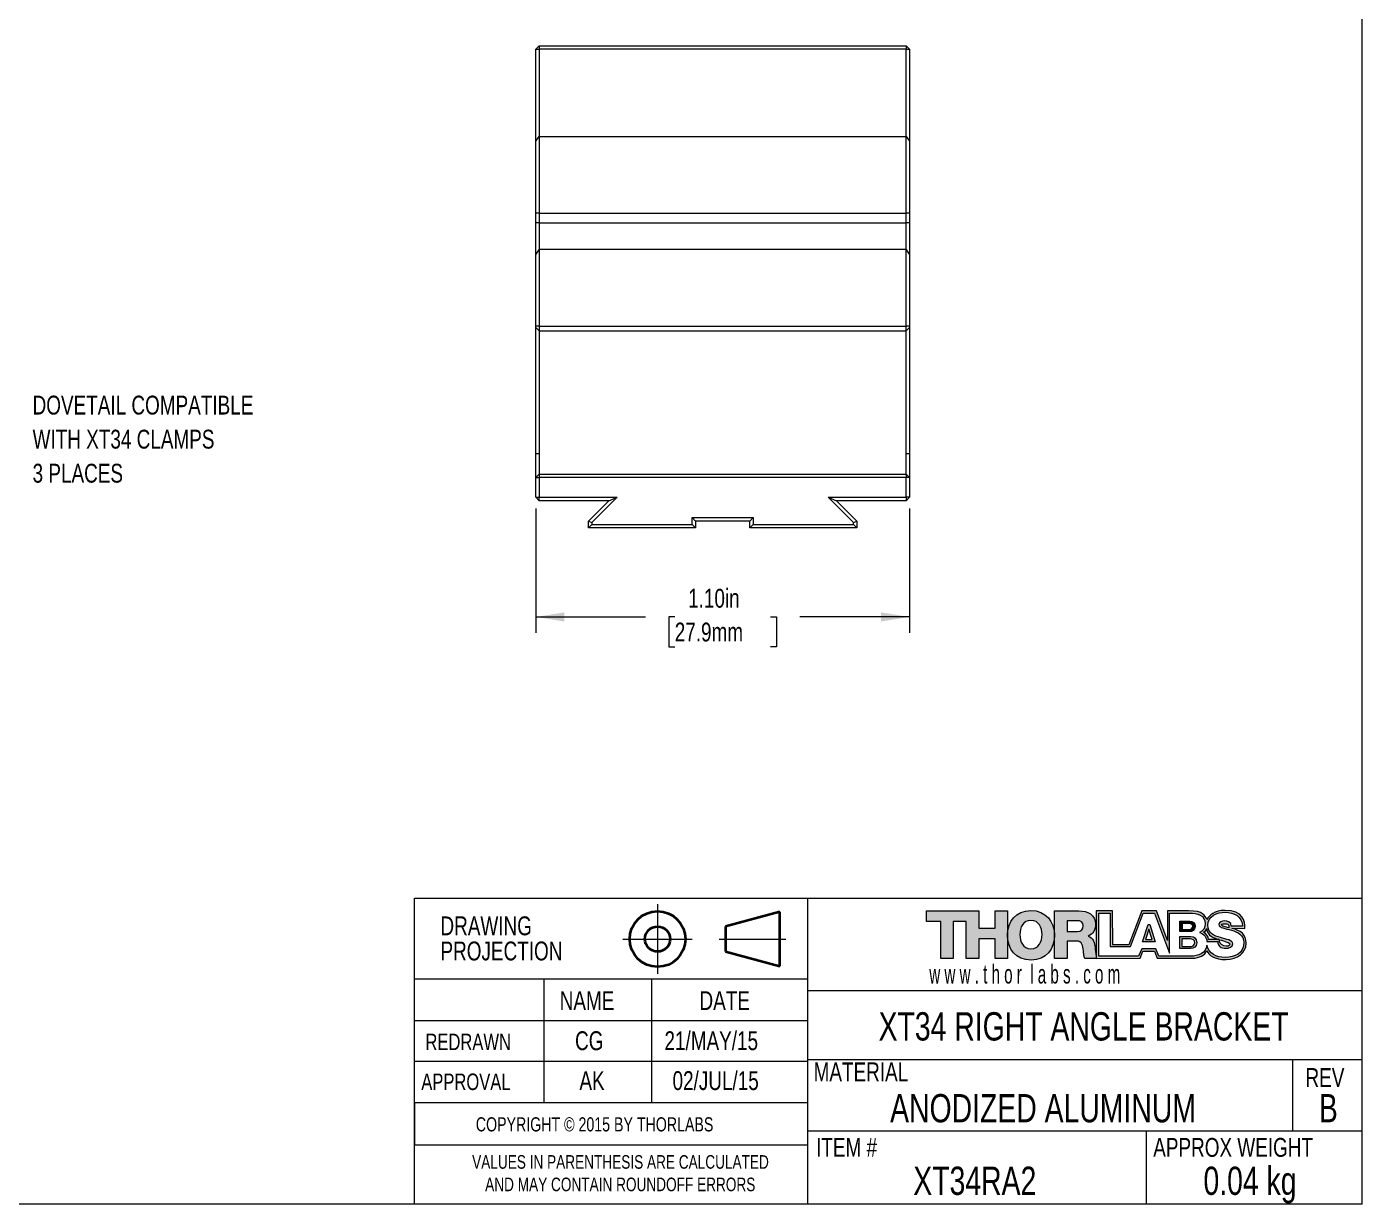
# Model space of a CAD drawing. Header units: inches. Extents: x 0.1 to 10.9, y 0 to 8.5.
# Drawn here: x 5.04 to 10.94, y 0.04 to 5.24 of the extents above; entities that cross this region are included whole.
import ezdxf

# ---------------------------------------------------------------- set-up
doc = ezdxf.new("R2010")
doc.units = ezdxf.units.IN
doc.header["$MEASUREMENT"] = 0
doc.header["$PDSIZE"] = -1
doc.linetypes.add('CENTERX2', pattern=[0.8, 0.5, -0.1, 0.1, -0.1])
doc.styles.add('SLDTEXTSTYLE0', font='TXT', dxfattribs={"width": 0.75})
doc.styles.add('SLDTEXTSTYLE1', font='TXT', dxfattribs={"width": 0.6})
doc.dimstyles.new('SLDDIMSTYLE3', dxfattribs={"dimtxt": 0.083333, "dimasz": 0.125, "dimexe": 0, "dimexo": 0.0625, "dimgap": 0.020833, "dimtad": 0, "dimtih": 1, "dimtoh": 1, "dimlfac": 0.666667, "dimrnd": 1e-09, "dimzin": 4, "dimdsep": 46, "dimtxsty": 'SLDTEXTSTYLE0', "dimsah": 1, "dimcen": 0.09, "dimadec": 0, "dimazin": 1, "dimtfac": 1, "dimtofl": 0, "dimtmove": 0, "dimatfit": 3, "dimfxl": 1, "dimfrac": 2, "dimtolj": 1, "dimtzin": 12, "dimarcsym": 0})

# ---------------------------------------------------------------- blocks, each defined once
blk = doc.blocks.new('Third Angle Projection Block')
at = {"color": 7, "linetype": 'CENTERX2', "lineweight": 18}
for p, q in [((3.9951, 0.9376), (3.9951, 0.5538)), ((3.8033, 0.7457), (4.187, 0.7457)), ((4.3361, 0.7457), (4.7029, 0.7457))]:
    blk.add_line(p, q, dxfattribs=at)
at = {"color": 7, "linetype": 'Continuous', "lineweight": 35}
for p, q in [((4.6701, 0.8957), (4.3701, 0.8153)), ((4.6701, 0.5957), (4.6701, 0.8957)), ((4.3701, 0.8153), (4.3701, 0.6761)), ((4.3701, 0.6761), (4.6701, 0.5957))]:
    blk.add_line(p, q, dxfattribs=at)
for radius in [0.1536, 0.0696]:
    blk.add_circle((3.9951, 0.7457), radius, dxfattribs=at)
at = {"color": 7, "linetype": 'Continuous', "lineweight": 0}
blk.add_point((3.9951, 0.7457), dxfattribs=at)
blk = doc.blocks.new('THORLABS LOGO1')
at = {"linetype": 'Continuous'}
blk.add_hatch(color=7, dxfattribs=at).paths.add_polyline_path([(2.398, 1.664), (2.398, 1.97), (2.618, 1.97), (2.618, 1.13), (2.398, 1.13), (2.398, 1.476), (2.109, 1.476), (2.109, 1.13), (1.889, 1.13), (1.889, 1.782), (1.661, 1.782), (1.661, 1.13), (1.441, 1.13), (1.441, 1.782), (1.189, 1.782), (1.189, 1.97), (2.109, 1.97), (2.109, 1.664)], flags=0)
h = blk.add_hatch(color=7, dxfattribs=at)
edge = h.paths.add_edge_path(flags=0)
edge.add_spline(control_points=[(3.034, 1.1), (3.3, 1.101), (3.45, 1.295), (3.449, 1.539), (3.449, 1.783), (3.298, 1.976), (3.032, 1.976)], knot_values=[0, 0, 0, 0, 1, 1, 1, 2, 2, 2, 2], weights=[1, 1, 1, 1, 1, 1, 1], degree=3, periodic=0)
edge.add_spline(control_points=[(3.032, 1.976), (2.768, 1.975), (2.619, 1.782), (2.619, 1.54)], knot_values=[3.002118, 3.002118, 3.002118, 3.002118, 4, 4, 4, 4], weights=[1, 1, 1, 1], degree=3, periodic=0)
edge.add_spline(control_points=[(2.619, 1.54), (2.619, 1.54), (2.619, 1.539), (2.619, 1.539), (2.618, 1.295), (2.768, 1.101), (3.034, 1.1)], knot_values=[2, 2, 2, 2, 2.002118, 2.002118, 2.002118, 3.002118, 3.002118, 3.002118, 3.002118], weights=[1, 1, 1, 1, 1, 1, 1], degree=3, periodic=0)
edge = h.paths.add_edge_path(flags=0)
edge.add_spline(control_points=[(3.033, 1.301), (2.891, 1.301), (2.837, 1.426), (2.837, 1.551)], knot_values=[3, 3, 3, 3, 4, 4, 4, 4], weights=[1, 1, 1, 1], degree=3, periodic=0)
edge.add_spline(control_points=[(2.837, 1.551), (2.837, 1.676), (2.891, 1.801), (3.033, 1.801)], knot_values=[2, 2, 2, 2, 3, 3, 3, 3], weights=[1, 1, 1, 1], degree=3, periodic=0)
edge.add_spline(control_points=[(3.033, 1.801), (3.175, 1.801), (3.229, 1.676), (3.229, 1.551)], knot_values=[1, 1, 1, 1, 2, 2, 2, 2], weights=[1, 1, 1, 1], degree=3, periodic=0)
edge.add_spline(control_points=[(3.229, 1.551), (3.229, 1.426), (3.175, 1.301), (3.033, 1.301)], knot_values=[0, 0, 0, 0, 1, 1, 1, 1], weights=[1, 1, 1, 1], degree=3, periodic=0)
h = blk.add_hatch(color=7, dxfattribs=at)
edge = h.paths.add_edge_path(flags=0)
edge.add_line((3.45, 1.13), (3.45, 1.97))
edge.add_line((3.45, 1.97), (3.88, 1.97))
edge.add_spline(control_points=[(3.88, 1.97), (4.029, 1.97), (4.175, 1.903), (4.175, 1.734)], knot_values=[1, 1, 1, 1, 2, 2, 2, 2], weights=[1, 1, 1, 1], degree=3, periodic=0)
edge.add_spline(control_points=[(4.175, 1.734), (4.175, 1.643), (4.132, 1.557), (4.043, 1.523)], knot_values=[2, 2, 2, 2, 3, 3, 3, 3], weights=[1, 1, 1, 1], degree=3, periodic=0)
edge.add_line((4.043, 1.523), (4.043, 1.521))
edge.add_spline(control_points=[(4.043, 1.521), (4.133, 1.499), (4.159, 1.399), (4.166, 1.319)], knot_values=[4, 4, 4, 4, 5, 5, 5, 5], weights=[1, 1, 1, 1], degree=3, periodic=0)
edge.add_spline(control_points=[(4.166, 1.319), (4.169, 1.293), (4.173, 1.219), (4.188, 1.17)], knot_values=[5, 5, 5, 5, 5.740443, 5.740443, 5.740443, 5.740443], weights=[1, 1, 1, 1], degree=3, periodic=0)
edge.add_line((4.188, 1.17), (4.188, 1.13))
edge.add_line((4.188, 1.13), (3.984, 1.13))
edge.add_spline(control_points=[(3.984, 1.13), (3.965, 1.158), (3.962, 1.241), (3.959, 1.264)], knot_values=[7, 7, 7, 7, 8, 8, 8, 8], weights=[1, 1, 1, 1], degree=3, periodic=0)
edge.add_spline(control_points=[(3.959, 1.264), (3.953, 1.349), (3.939, 1.436), (3.836, 1.436)], knot_values=[8, 8, 8, 8, 9, 9, 9, 9], weights=[1, 1, 1, 1], degree=3, periodic=0)
edge.add_line((3.836, 1.436), (3.67, 1.436))
edge.add_line((3.67, 1.436), (3.67, 1.13))
edge.add_line((3.67, 1.13), (3.45, 1.13))
edge = h.paths.add_edge_path(flags=0)
edge.add_line((3.845, 1.796), (3.67, 1.796))
edge.add_line((3.67, 1.796), (3.67, 1.606))
edge.add_line((3.67, 1.606), (3.854, 1.606))
edge.add_spline(control_points=[(3.854, 1.606), (3.92, 1.606), (3.956, 1.642), (3.956, 1.705)], knot_values=[1, 1, 1, 1, 2, 2, 2, 2], weights=[1, 1, 1, 1], degree=3, periodic=0)
edge.add_spline(control_points=[(3.956, 1.705), (3.956, 1.768), (3.906, 1.796), (3.845, 1.796)], knot_values=[2, 2, 2, 2, 3, 3, 3, 3], weights=[1, 1, 1, 1], degree=3, periodic=0)
h = blk.add_hatch(color=7, dxfattribs=at)
edge = h.paths.add_edge_path(flags=0)
edge.add_spline(control_points=[(6.142, 1.818), (6.107, 1.886), (6.086, 1.97), (5.816, 1.97)], knot_values=[4, 4, 4, 4, 5, 5, 5, 5], weights=[1, 1, 1, 1], degree=3, periodic=0)
edge.add_line((5.816, 1.97), (5.445, 1.97))
edge.add_line((5.445, 1.97), (5.445, 1.447))
edge.add_line((5.445, 1.447), (5.251, 1.97))
edge.add_line((5.251, 1.97), (4.991, 1.97))
edge.add_line((4.991, 1.97), (4.765, 1.372))
edge.add_line((4.765, 1.372), (4.478, 1.37))
edge.add_line((4.478, 1.37), (4.474, 1.97))
edge.add_line((4.474, 1.97), (4.188, 1.97))
edge.add_line((4.188, 1.97), (4.188, 1.13))
edge.add_line((4.188, 1.13), (4.963, 1.132))
edge.add_line((4.963, 1.132), (5.013, 1.256))
edge.add_line((5.013, 1.256), (5.217, 1.256))
edge.add_line((5.217, 1.256), (5.265, 1.132))
edge.add_line((5.265, 1.132), (5.893, 1.132))
edge.add_spline(control_points=[(5.893, 1.132), (6.005, 1.134), (6.109, 1.187), (6.141, 1.265)], knot_values=[19, 19, 19, 19, 20, 20, 20, 20], weights=[1, 1, 1, 1], degree=3, periodic=0)
edge.add_spline(control_points=[(6.141, 1.265), (6.171, 1.187), (6.276, 1.109), (6.48, 1.109)], knot_values=[20, 20, 20, 20, 21, 21, 21, 21], weights=[1, 1, 1, 1], degree=3, periodic=0)
edge.add_spline(control_points=[(6.48, 1.109), (6.684, 1.109), (6.835, 1.233), (6.835, 1.396)], knot_values=[21, 21, 21, 21, 22, 22, 22, 22], weights=[1, 1, 1, 1], degree=3, periodic=0)
edge.add_spline(control_points=[(6.835, 1.396), (6.835, 1.561), (6.74, 1.62), (6.588, 1.66)], knot_values=[22, 22, 22, 22, 23, 23, 23, 23], weights=[1, 1, 1, 1], degree=3, periodic=0)
edge.add_spline(control_points=[(6.588, 1.66), (6.586, 1.661), (6.584, 1.661), (6.582, 1.662)], knot_values=[0, 0, 0, 0, 1, 1, 1, 1], weights=[1, 1, 1, 1], degree=3, periodic=0)
edge.add_line((6.582, 1.662), (6.814, 1.66))
edge.add_spline(control_points=[(6.814, 1.66), (6.814, 1.782), (6.79, 1.978), (6.464, 1.978)], knot_values=[2, 2, 2, 2, 3, 3, 3, 3], weights=[1, 1, 1, 1], degree=3, periodic=0)
edge.add_spline(control_points=[(6.464, 1.978), (6.274, 1.978), (6.18, 1.886), (6.142, 1.818)], knot_values=[3, 3, 3, 3, 4, 4, 4, 4], weights=[1, 1, 1, 1], degree=3, periodic=0)
edge = h.paths.add_edge_path(flags=0)
edge.add_spline(control_points=[(6.548, 1.382), (6.539, 1.345), (6.512, 1.334), (6.441, 1.354)], knot_values=[4, 4, 4, 4, 5, 5, 5, 5], weights=[1, 1, 1, 1], degree=3, periodic=0)
edge.add_spline(control_points=[(6.441, 1.354), (6.367, 1.374), (6.366, 1.415), (6.366, 1.46)], knot_values=[5, 5, 5, 5, 6, 6, 6, 6], weights=[1, 1, 1, 1], degree=3, periodic=0)
edge.add_spline(control_points=[(6.366, 1.46), (6.459, 1.433), (6.553, 1.401), (6.548, 1.382)], knot_values=[3, 3, 3, 3, 4, 4, 4, 4], weights=[1, 1, 1, 1], degree=3, periodic=0)
edge = h.paths.add_edge_path(flags=0)
edge.add_spline(control_points=[(6.114, 1.739), (6.114, 1.671), (6.074, 1.616), (6.014, 1.587)], knot_values=[17, 17, 17, 17, 18, 18, 18, 18], weights=[1, 1, 1, 1], degree=3, periodic=0)
edge.add_spline(control_points=[(6.014, 1.587), (6.089, 1.565), (6.137, 1.504), (6.144, 1.427)], knot_values=[18, 18, 18, 18, 19, 19, 19, 19], weights=[1, 1, 1, 1], degree=3, periodic=0)
edge.add_line((6.144, 1.427), (6.333, 1.427))
edge.add_spline(control_points=[(6.333, 1.427), (6.337, 1.338), (6.393, 1.309), (6.477, 1.309)], knot_values=[20, 20, 20, 20, 21, 21, 21, 21], weights=[1, 1, 1, 1], degree=3, periodic=0)
edge.add_spline(control_points=[(6.477, 1.309), (6.536, 1.309), (6.598, 1.33), (6.598, 1.386)], knot_values=[21, 21, 21, 21, 22, 22, 22, 22], weights=[1, 1, 1, 1], degree=3, periodic=0)
edge.add_spline(control_points=[(6.598, 1.386), (6.598, 1.453), (6.489, 1.466), (6.38, 1.496)], knot_values=[22, 22, 22, 22, 23, 23, 23, 23], weights=[1, 1, 1, 1], degree=3, periodic=0)
edge.add_spline(control_points=[(6.38, 1.496), (6.271, 1.527), (6.158, 1.576), (6.158, 1.715)], knot_values=[23, 23, 23, 23, 24, 24, 24, 24], weights=[1, 1, 1, 1], degree=3, periodic=0)
edge.add_spline(control_points=[(6.158, 1.715), (6.158, 1.88), (6.325, 1.945), (6.467, 1.945)], knot_values=[24, 24, 24, 24, 25, 25, 25, 25], weights=[1, 1, 1, 1], degree=3, periodic=0)
edge.add_spline(control_points=[(6.467, 1.945), (6.618, 1.945), (6.77, 1.872), (6.771, 1.701)], knot_values=[25, 25, 25, 25, 26, 26, 26, 26], weights=[1, 1, 1, 1], degree=3, periodic=0)
edge.add_line((6.771, 1.701), (6.574, 1.701))
edge.add_spline(control_points=[(6.574, 1.701), (6.577, 1.77), (6.512, 1.792), (6.451, 1.792)], knot_values=[27, 27, 27, 27, 28, 28, 28, 28], weights=[1, 1, 1, 1], degree=3, periodic=0)
edge.add_spline(control_points=[(6.451, 1.792), (6.409, 1.792), (6.355, 1.777), (6.355, 1.727)], knot_values=[28, 28, 28, 28, 29, 29, 29, 29], weights=[1, 1, 1, 1], degree=3, periodic=0)
edge.add_spline(control_points=[(6.355, 1.727), (6.355, 1.669), (6.465, 1.659), (6.576, 1.628)], knot_values=[29, 29, 29, 29, 30, 30, 30, 30], weights=[1, 1, 1, 1], degree=3, periodic=0)
edge.add_spline(control_points=[(6.576, 1.628), (6.685, 1.597), (6.796, 1.546), (6.796, 1.41)], knot_values=[30, 30, 30, 30, 31, 31, 31, 31], weights=[1, 1, 1, 1], degree=3, periodic=0)
edge.add_spline(control_points=[(6.796, 1.41), (6.796, 1.218), (6.632, 1.147), (6.465, 1.147)], knot_values=[31, 31, 31, 31, 32, 32, 32, 32], weights=[1, 1, 1, 1], degree=3, periodic=0)
edge.add_spline(control_points=[(6.465, 1.147), (6.311, 1.147), (6.172, 1.216), (6.142, 1.364)], knot_values=[0, 0, 0, 0, 1, 1, 1, 1], weights=[1, 1, 1, 1], degree=3, periodic=0)
edge.add_spline(control_points=[(6.142, 1.364), (6.122, 1.22), (5.998, 1.169), (5.849, 1.169)], knot_values=[1, 1, 1, 1, 2, 2, 2, 2], weights=[1, 1, 1, 1], degree=3, periodic=0)
edge.add_line((5.849, 1.169), (5.294, 1.169))
edge.add_line((5.294, 1.169), (5.238, 1.298))
edge.add_line((5.238, 1.298), (4.992, 1.298))
edge.add_line((4.992, 1.298), (4.935, 1.17))
edge.add_line((4.935, 1.17), (4.233, 1.17))
edge.add_line((4.233, 1.17), (4.233, 1.929))
edge.add_line((4.233, 1.929), (4.431, 1.929))
edge.add_line((4.431, 1.929), (4.431, 1.342))
edge.add_line((4.431, 1.342), (4.795, 1.342))
edge.add_line((4.795, 1.342), (5.015, 1.929))
edge.add_line((5.015, 1.929), (5.216, 1.929))
edge.add_line((5.216, 1.929), (5.484, 1.222))
edge.add_line((5.484, 1.222), (5.484, 1.929))
edge.add_line((5.484, 1.929), (5.84, 1.929))
edge.add_spline(control_points=[(5.84, 1.929), (5.97, 1.931), (6.114, 1.897), (6.114, 1.739)], knot_values=[16, 16, 16, 16, 17, 17, 17, 17], weights=[1, 1, 1, 1], degree=3, periodic=0)
edge = h.paths.add_edge_path(flags=0)
edge.add_line((6.361, 1.462), (6.17, 1.462))
edge.add_spline(control_points=[(6.17, 1.462), (6.17, 1.519), (6.12, 1.569), (6.089, 1.59)], knot_values=[8, 8, 8, 8, 9, 9, 9, 9], weights=[1, 1, 1, 1], degree=3, periodic=0)
edge.add_spline(control_points=[(6.089, 1.59), (6.104, 1.608), (6.128, 1.626), (6.136, 1.658)], knot_values=[9, 9, 9, 9, 10, 10, 10, 10], weights=[1, 1, 1, 1], degree=3, periodic=0)
edge.add_spline(control_points=[(6.136, 1.658), (6.136, 1.569), (6.219, 1.501), (6.324, 1.472)], knot_values=[10, 10, 10, 10, 11, 11, 11, 11], weights=[1, 1, 1, 1], degree=3, periodic=0)
edge.add_spline(control_points=[(6.324, 1.472), (6.336, 1.469), (6.349, 1.465), (6.361, 1.462)], knot_values=[0, 0, 0, 0, 1, 1, 1, 1], weights=[1, 1, 1, 1], degree=3, periodic=0)
edge = h.paths.add_edge_path(flags=0)
edge.add_spline(control_points=[(6.466, 1.742), (6.511, 1.74), (6.526, 1.731), (6.53, 1.704)], knot_values=[2, 2, 2, 2, 3, 3, 3, 3], weights=[1, 1, 1, 1], degree=3, periodic=0)
edge.add_spline(control_points=[(6.53, 1.704), (6.532, 1.693), (6.532, 1.686), (6.532, 1.672)], knot_values=[3, 3, 3, 3, 4, 4, 4, 4], weights=[1, 1, 1, 1], degree=3, periodic=0)
edge.add_spline(control_points=[(6.532, 1.672), (6.427, 1.699), (6.398, 1.703), (6.398, 1.726)], knot_values=[0, 0, 0, 0, 1, 1, 1, 1], weights=[1, 1, 1, 1], degree=3, periodic=0)
edge.add_spline(control_points=[(6.398, 1.726), (6.398, 1.736), (6.444, 1.742), (6.466, 1.742)], knot_values=[1, 1, 1, 1, 2, 2, 2, 2], weights=[1, 1, 1, 1], degree=3, periodic=0)
h = blk.add_hatch(color=7, dxfattribs=at)
h.paths.add_polyline_path([(5.003, 1.425), (5.229, 1.425), (5.133, 1.729), (5.102, 1.729)], flags=0)
h.paths.add_polyline_path([(5.056, 1.466), (5.115, 1.649), (5.173, 1.466)], flags=0)
h = blk.add_hatch(color=7, dxfattribs=at)
edge = h.paths.add_edge_path(flags=0)
edge.add_line((5.665, 1.602), (5.665, 1.786))
edge.add_line((5.665, 1.786), (5.841, 1.786))
edge.add_spline(control_points=[(5.841, 1.786), (5.889, 1.786), (5.934, 1.763), (5.934, 1.693)], knot_values=[1, 1, 1, 1, 2, 2, 2, 2], weights=[1, 1, 1, 1], degree=3, periodic=0)
edge.add_spline(control_points=[(5.934, 1.693), (5.934, 1.625), (5.88, 1.602), (5.841, 1.602)], knot_values=[2, 2, 2, 2, 3, 3, 3, 3], weights=[1, 1, 1, 1], degree=3, periodic=0)
edge.add_line((5.841, 1.602), (5.665, 1.602))
edge = h.paths.add_edge_path(flags=0)
edge.add_spline(control_points=[(5.891, 1.692), (5.891, 1.732), (5.859, 1.745), (5.826, 1.745)], knot_values=[3, 3, 3, 3, 4, 4, 4, 4], weights=[1, 1, 1, 1], degree=3, periodic=0)
edge.add_line((5.826, 1.745), (5.703, 1.745))
edge.add_line((5.703, 1.745), (5.703, 1.639))
edge.add_line((5.703, 1.639), (5.826, 1.639))
edge.add_spline(control_points=[(5.826, 1.639), (5.853, 1.639), (5.891, 1.652), (5.891, 1.692)], knot_values=[2, 2, 2, 2, 3, 3, 3, 3], weights=[1, 1, 1, 1], degree=3, periodic=0)
h = blk.add_hatch(color=7, dxfattribs=at)
edge = h.paths.add_edge_path(flags=0)
edge.add_line((5.665, 1.302), (5.665, 1.514))
edge.add_line((5.665, 1.514), (5.86, 1.514))
edge.add_spline(control_points=[(5.86, 1.514), (5.913, 1.514), (5.963, 1.488), (5.963, 1.407)], knot_values=[1, 1, 1, 1, 2, 2, 2, 2], weights=[1, 1, 1, 1], degree=3, periodic=0)
edge.add_spline(control_points=[(5.963, 1.407), (5.963, 1.329), (5.904, 1.302), (5.86, 1.302)], knot_values=[2, 2, 2, 2, 3, 3, 3, 3], weights=[1, 1, 1, 1], degree=3, periodic=0)
edge.add_line((5.86, 1.302), (5.665, 1.302))
edge = h.paths.add_edge_path(flags=0)
edge.add_spline(control_points=[(5.927, 1.406), (5.927, 1.458), (5.889, 1.475), (5.849, 1.475)], knot_values=[3, 3, 3, 3, 4, 4, 4, 4], weights=[1, 1, 1, 1], degree=3, periodic=0)
edge.add_line((5.849, 1.475), (5.702, 1.475))
edge.add_line((5.702, 1.475), (5.702, 1.338))
edge.add_line((5.702, 1.338), (5.849, 1.338))
edge.add_spline(control_points=[(5.849, 1.338), (5.882, 1.338), (5.927, 1.355), (5.927, 1.406)], knot_values=[2, 2, 2, 2, 3, 3, 3, 3], weights=[1, 1, 1, 1], degree=3, periodic=0)
at = {"color": 7, "linetype": 'Continuous', "lineweight": 18}
for p, q in [((1.189, 1.782), (1.189, 1.97)), ((1.189, 1.97), (2.109, 1.97)), ((2.109, 1.97), (2.109, 1.664)), ((2.398, 1.664), (2.398, 1.97)), ((2.398, 1.97), (2.618, 1.97)), ((2.618, 1.97), (2.618, 1.13)), ((3.45, 1.97), (3.88, 1.97)), ((3.45, 1.13), (3.45, 1.97)), ((4.474, 1.97), (4.188, 1.97)), ((4.188, 1.97), (4.188, 1.13)), ((4.233, 1.17), (4.233, 1.929)), ((4.233, 1.929), (4.431, 1.929)), ((4.431, 1.929), (4.431, 1.342)), ((4.478, 1.37), (4.474, 1.97)), ((4.991, 1.97), (4.765, 1.372)), ((4.795, 1.342), (5.015, 1.929)), ((5.251, 1.97), (4.991, 1.97)), ((5.015, 1.929), (5.216, 1.929)), ((5.216, 1.929), (5.484, 1.222)), ((5.445, 1.447), (5.251, 1.97)), ((5.816, 1.97), (5.445, 1.97)), ((5.445, 1.97), (5.445, 1.447)), ((5.484, 1.222), (5.484, 1.929)), ((5.484, 1.929), (5.84, 1.929)), ((1.441, 1.782), (1.189, 1.782)), ((1.441, 1.13), (1.441, 1.782)), ((1.889, 1.782), (1.661, 1.782)), ((1.661, 1.782), (1.661, 1.13)), ((1.889, 1.13), (1.889, 1.782)), ((2.109, 1.664), (2.398, 1.664)), ((3.845, 1.796), (3.67, 1.796)), ((3.67, 1.796), (3.67, 1.606)), ((5.003, 1.425), (5.102, 1.729)), ((5.102, 1.729), (5.133, 1.729)), ((5.133, 1.729), (5.229, 1.425)), ((5.665, 1.786), (5.841, 1.786)), ((5.665, 1.602), (5.665, 1.786)), ((5.703, 1.745), (5.703, 1.639)), ((5.826, 1.745), (5.703, 1.745)), ((6.771, 1.701), (6.574, 1.701)), ((6.582, 1.662), (6.814, 1.66)), ((2.398, 1.476), (2.109, 1.476)), ((2.109, 1.476), (2.109, 1.13)), ((2.398, 1.13), (2.398, 1.476)), ((3.67, 1.606), (3.854, 1.606)), ((3.836, 1.436), (3.67, 1.436)), ((3.67, 1.436), (3.67, 1.13)), ((4.043, 1.523), (4.043, 1.521)), ((5.229, 1.425), (5.003, 1.425)), ((5.115, 1.649), (5.056, 1.466)), ((5.056, 1.466), (5.173, 1.466)), ((5.173, 1.466), (5.115, 1.649)), ((5.841, 1.602), (5.665, 1.602)), ((5.665, 1.514), (5.86, 1.514)), ((5.665, 1.302), (5.665, 1.514)), ((5.702, 1.475), (5.702, 1.338)), ((5.849, 1.475), (5.702, 1.475)), ((5.703, 1.639), (5.826, 1.639)), ((6.144, 1.427), (6.333, 1.427)), ((6.361, 1.462), (6.17, 1.462)), ((4.431, 1.342), (4.795, 1.342)), ((4.765, 1.372), (4.478, 1.37)), ((4.992, 1.298), (4.935, 1.17)), ((4.963, 1.132), (5.013, 1.256)), ((5.238, 1.298), (4.992, 1.298)), ((5.013, 1.256), (5.217, 1.256)), ((5.217, 1.256), (5.265, 1.132)), ((5.294, 1.169), (5.238, 1.298)), ((5.86, 1.302), (5.665, 1.302)), ((5.702, 1.338), (5.849, 1.338)), ((1.661, 1.13), (1.441, 1.13)), ((2.109, 1.13), (1.889, 1.13)), ((2.618, 1.13), (2.398, 1.13)), ((3.67, 1.13), (3.45, 1.13)), ((4.188, 1.13), (3.984, 1.13)), ((4.188, 1.17), (4.188, 1.13)), ((4.188, 1.13), (4.963, 1.132)), ((4.935, 1.17), (4.233, 1.17)), ((5.265, 1.132), (5.893, 1.132)), ((5.849, 1.169), (5.294, 1.169))]:
    blk.add_line(p, q, dxfattribs=at)
at = {"color": 8, "linetype": 'Continuous', "lineweight": 0}
for points in [[(2.619, 1.54), (2.619, 1.782), (2.768, 1.975), (3.032, 1.976)], [(3.88, 1.97), (4.029, 1.97), (4.175, 1.903), (4.175, 1.734)], [(6.142, 1.818), (6.107, 1.886), (6.086, 1.97), (5.816, 1.97)], [(5.84, 1.929), (5.97, 1.931), (6.114, 1.897), (6.114, 1.739)], [(6.464, 1.978), (6.274, 1.978), (6.18, 1.886), (6.142, 1.818)], [(6.158, 1.715), (6.158, 1.88), (6.325, 1.945), (6.467, 1.945)], [(6.814, 1.66), (6.814, 1.782), (6.79, 1.978), (6.464, 1.978)], [(6.467, 1.945), (6.618, 1.945), (6.77, 1.872), (6.771, 1.701)], [(3.033, 1.801), (2.891, 1.801), (2.837, 1.676), (2.837, 1.551)], [(3.229, 1.551), (3.229, 1.676), (3.175, 1.801), (3.033, 1.801)], [(3.956, 1.705), (3.956, 1.768), (3.906, 1.796), (3.845, 1.796)], [(3.854, 1.606), (3.92, 1.606), (3.956, 1.642), (3.956, 1.705)], [(4.175, 1.734), (4.175, 1.643), (4.132, 1.557), (4.043, 1.523)], [(5.891, 1.692), (5.891, 1.732), (5.859, 1.745), (5.826, 1.745)], [(5.826, 1.639), (5.853, 1.639), (5.891, 1.652), (5.891, 1.692)], [(5.841, 1.786), (5.889, 1.786), (5.934, 1.763), (5.934, 1.693)], [(5.934, 1.693), (5.934, 1.625), (5.88, 1.602), (5.841, 1.602)], [(6.114, 1.739), (6.114, 1.671), (6.074, 1.616), (6.014, 1.587)], [(6.089, 1.59), (6.104, 1.608), (6.128, 1.626), (6.136, 1.658)], [(6.136, 1.658), (6.136, 1.569), (6.219, 1.501), (6.324, 1.472)], [(6.38, 1.496), (6.271, 1.527), (6.158, 1.576), (6.158, 1.715)], [(6.451, 1.792), (6.409, 1.792), (6.355, 1.777), (6.355, 1.727)], [(6.355, 1.727), (6.355, 1.669), (6.465, 1.659), (6.576, 1.628)], [(6.398, 1.726), (6.398, 1.736), (6.444, 1.742), (6.466, 1.742)], [(6.532, 1.672), (6.427, 1.699), (6.398, 1.703), (6.398, 1.726)], [(6.574, 1.701), (6.577, 1.77), (6.512, 1.792), (6.451, 1.792)], [(6.466, 1.742), (6.511, 1.74), (6.526, 1.731), (6.53, 1.704)], [(6.53, 1.704), (6.532, 1.693), (6.532, 1.686), (6.532, 1.672)], [(6.588, 1.66), (6.586, 1.661), (6.584, 1.661), (6.582, 1.662)], [(6.835, 1.396), (6.835, 1.561), (6.74, 1.62), (6.588, 1.66)], [(2.837, 1.551), (2.837, 1.426), (2.891, 1.301), (3.033, 1.301)], [(3.033, 1.301), (3.175, 1.301), (3.229, 1.426), (3.229, 1.551)], [(3.959, 1.264), (3.953, 1.349), (3.939, 1.436), (3.836, 1.436)], [(4.043, 1.521), (4.133, 1.499), (4.159, 1.399), (4.166, 1.319)], [(5.927, 1.406), (5.927, 1.458), (5.889, 1.475), (5.849, 1.475)], [(5.86, 1.514), (5.913, 1.514), (5.963, 1.488), (5.963, 1.407)], [(6.014, 1.587), (6.089, 1.565), (6.137, 1.504), (6.144, 1.427)], [(6.17, 1.462), (6.17, 1.519), (6.12, 1.569), (6.089, 1.59)], [(6.324, 1.472), (6.336, 1.469), (6.349, 1.465), (6.361, 1.462)], [(6.333, 1.427), (6.337, 1.338), (6.393, 1.309), (6.477, 1.309)], [(6.366, 1.46), (6.459, 1.433), (6.553, 1.401), (6.548, 1.382)], [(6.441, 1.354), (6.367, 1.374), (6.366, 1.415), (6.366, 1.46)], [(6.598, 1.386), (6.598, 1.453), (6.489, 1.466), (6.38, 1.496)], [(6.576, 1.628), (6.685, 1.597), (6.796, 1.546), (6.796, 1.41)], [(3.984, 1.13), (3.965, 1.158), (3.962, 1.241), (3.959, 1.264)], [(4.166, 1.319), (4.169, 1.293), (4.173, 1.219), (4.188, 1.17)], [(5.849, 1.338), (5.882, 1.338), (5.927, 1.355), (5.927, 1.406)], [(6.142, 1.364), (6.122, 1.22), (5.998, 1.169), (5.849, 1.169)], [(5.963, 1.407), (5.963, 1.329), (5.904, 1.302), (5.86, 1.302)], [(5.893, 1.132), (6.005, 1.134), (6.109, 1.187), (6.141, 1.265)], [(6.141, 1.265), (6.171, 1.187), (6.276, 1.109), (6.48, 1.109)], [(6.465, 1.147), (6.311, 1.147), (6.172, 1.216), (6.142, 1.364)], [(6.548, 1.382), (6.539, 1.345), (6.512, 1.334), (6.441, 1.354)], [(6.796, 1.41), (6.796, 1.218), (6.632, 1.147), (6.465, 1.147)], [(6.477, 1.309), (6.536, 1.309), (6.598, 1.33), (6.598, 1.386)], [(6.48, 1.109), (6.684, 1.109), (6.835, 1.233), (6.835, 1.396)]]:
    blk.add_open_spline(points, degree=3, dxfattribs=at)
for points, knots in [([(3.032, 1.976), (3.298, 1.976), (3.449, 1.783), (3.449, 1.539), (3.45, 1.295), (3.3, 1.101), (3.034, 1.1)], [0, 0, 0, 0, 1, 1, 1, 2, 2, 2, 2]), ([(3.034, 1.1), (2.768, 1.101), (2.618, 1.295), (2.619, 1.539), (2.619, 1.539), (2.619, 1.54), (2.619, 1.54)], [2, 2, 2, 2, 3, 3, 3, 3.002118, 3.002118, 3.002118, 3.002118])]:
    blk.add_open_spline(points, degree=3, knots=knots, dxfattribs=at)
blk = doc.blocks.new('SW_NOTE_0')
at = {"color": 0, "linetype": 'Continuous', "lineweight": 0, "char_height": 0.06, "attachment_point": 2, "style": 'SLDTEXTSTYLE0'}
for s, insert in [('VALUES IN PARENTHESIS ARE CALCULATED', (0.7837, 0.0773)), ('AND MAY CONTAIN ROUNDOFF ERRORS', (0.7826, -0.022))]:
    blk.add_mtext(s, dxfattribs=dict(at, insert=insert))
blk = doc.blocks.new('SW_NOTE_1')
at = {"color": 0, "linetype": 'Continuous', "lineweight": 0, "char_height": 0.08333, "attachment_point": 1, "style": 'SLDTEXTSTYLE0'}
for s, insert in [('DRAWING', (0, 0.1074)), ('PROJECTION', (0, -0.0037))]:
    blk.add_mtext(s, dxfattribs=dict(at, insert=insert))
blk = doc.blocks.new('SW_NOTE_3')
at = {"color": 0, "linetype": 'Continuous', "lineweight": 0, "attachment_point": 1, "style": 'SLDTEXTSTYLE0'}
for s, insert, char_height in [('DOVETAIL COMPATIBLE', (0.0524, 0.0191), 0.083333), ('WITH XT34 CLAMPS', (0.0524, -0.1314), 0.083333), ('3 PLACES', (0.0524, -0.2818), 0.08333)]:
    blk.add_mtext(s, dxfattribs=dict(at, insert=insert, char_height=char_height))
blk = doc.blocks.new('_D_5')
at = {"color": 7, "linetype": 'Continuous', "lineweight": 18}
for p, q in [((7.2937, 3.1093), (7.2937, 2.5606)), ((8.9437, 3.1093), (8.9437, 2.5606)), ((7.2937, 2.6306), (7.7779, 2.6306)), ((7.9069, 2.6306), (7.8815, 2.6306)), ((7.8815, 2.6306), (7.8815, 2.4982)), ((8.3306, 2.6306), (8.356, 2.6306)), ((8.356, 2.6306), (8.356, 2.4982)), ((8.9437, 2.6306), (8.4596, 2.6306)), ((7.8815, 2.4982), (7.9069, 2.4982)), ((8.356, 2.4982), (8.3306, 2.4982))]:
    blk.add_line(p, q, dxfattribs=at)
for points in [[(7.2937, 2.6306), (7.4187, 2.6106), (7.4187, 2.6506)], [(8.9437, 2.6306), (8.8187, 2.6506), (8.8187, 2.6106)]]:
    blk.add_solid(points, dxfattribs=at)
at = {"color": 7, "linetype": 'Continuous', "lineweight": 18, "char_height": 0.08333, "attachment_point": 1, "style": 'SLDTEXTSTYLE0'}
for s, insert in [('1.10in', (7.966, 2.7549)), ('27.9mm', (7.9069, 2.6056))]:
    blk.add_mtext(s, dxfattribs=dict(at, insert=insert))

msp = doc.modelspace()

# ---------------------------------------------------------------- linework, layer by layer
at = {"color": 7, "linetype": 'Continuous', "lineweight": 18}
for p, q in [((10.9445, 0.0356), (10.9445, 8.4506)), ((7.3087, 5.1543), (7.2937, 5.1393)), ((7.2937, 5.1393), (7.3087, 5.1393)), ((7.2937, 4.7322), (7.2937, 5.1393)), ((7.3087, 5.1543), (8.9287, 5.1543)), ((7.3087, 5.1543), (7.3087, 5.1393)), ((8.9287, 5.1393), (7.3087, 5.1393)), ((7.3087, 5.1393), (7.3087, 4.7535)), ((8.9287, 5.1543), (8.9437, 5.1393)), ((8.9287, 5.1543), (8.9287, 5.1393)), ((8.9287, 5.1393), (8.9437, 5.1393)), ((8.9287, 4.7535), (8.9287, 5.1393)), ((8.9437, 5.1393), (8.9437, 4.7322)), ((7.2937, 4.7322), (7.3087, 4.7535)), ((7.2937, 4.414), (7.2937, 4.7322)), ((7.3087, 4.7535), (7.3087, 4.414)), ((7.3087, 4.7535), (8.9287, 4.7535)), ((8.9287, 4.414), (8.9287, 4.7535)), ((8.9287, 4.7535), (8.9437, 4.7322)), ((8.9437, 4.7322), (8.9437, 4.414)), ((7.3087, 4.414), (7.2937, 4.414)), ((7.2937, 4.3716), (7.2937, 4.414)), ((7.3087, 4.3716), (7.2937, 4.3716)), ((7.2937, 4.2337), (7.2937, 4.3716)), ((7.3087, 4.414), (7.3087, 4.3716)), ((7.3087, 4.414), (8.9287, 4.414)), ((7.3087, 4.3716), (7.3087, 4.2549)), ((7.3087, 4.3716), (8.9287, 4.3716)), ((8.9437, 4.414), (8.9287, 4.414)), ((8.9287, 4.3716), (8.9287, 4.414)), ((8.9287, 4.2549), (8.9287, 4.3716)), ((8.9437, 4.3716), (8.9287, 4.3716)), ((8.9437, 4.414), (8.9437, 4.3716)), ((8.9437, 4.3716), (8.9437, 4.2337)), ((7.3087, 4.2549), (7.2937, 4.2337)), ((7.3087, 4.2549), (7.3087, 3.9155)), ((7.3087, 4.2549), (8.9287, 4.2549)), ((8.9287, 3.9155), (8.9287, 4.2549)), ((8.9437, 4.2337), (8.9287, 4.2549)), ((7.2937, 3.9155), (7.2937, 4.2337)), ((8.9437, 4.2337), (8.9437, 3.9155)), ((7.3087, 3.9155), (7.2937, 3.9155)), ((7.2937, 3.9093), (7.2937, 3.9155)), ((7.3087, 3.8943), (7.2937, 3.9093)), ((7.2937, 3.3513), (7.2937, 3.9093)), ((7.3087, 3.9155), (8.9287, 3.9155)), ((7.3087, 3.9155), (7.3087, 3.8943)), ((7.3087, 3.8943), (8.9287, 3.8943)), ((7.3087, 3.8943), (7.3087, 3.3513)), ((8.9287, 3.8943), (8.9287, 3.9155)), ((8.9437, 3.9155), (8.9287, 3.9155)), ((8.9437, 3.9093), (8.9287, 3.8943)), ((8.9287, 3.3513), (8.9287, 3.8943)), ((8.9437, 3.9155), (8.9437, 3.9093)), ((8.9437, 3.9093), (8.9437, 3.3513)), ((7.3087, 3.3513), (7.2937, 3.3513)), ((7.2937, 3.2463), (7.2937, 3.3513)), ((7.3087, 3.3513), (7.3087, 3.2613)), ((8.9287, 3.2613), (8.9287, 3.3513)), ((8.9437, 3.3513), (8.9287, 3.3513)), ((8.9437, 3.3513), (8.9437, 3.2463)), ((7.3087, 3.2613), (7.2937, 3.2463)), ((7.2937, 3.2463), (7.3087, 3.2463)), ((7.2937, 3.1593), (7.2937, 3.2463)), ((7.3087, 3.2613), (8.9287, 3.2613)), ((7.3087, 3.2613), (7.3087, 3.2463)), ((8.9287, 3.2463), (7.3087, 3.2463)), ((7.3087, 3.2463), (7.3087, 3.1593)), ((8.9287, 3.2613), (8.9287, 3.2463)), ((8.9437, 3.2463), (8.9287, 3.2613)), ((8.9287, 3.1593), (8.9287, 3.2463)), ((8.9437, 3.2463), (8.9287, 3.2463)), ((8.9437, 3.2463), (8.9437, 3.1593)), ((7.2937, 3.1593), (7.3087, 3.1593)), ((7.2937, 3.1593), (7.3087, 3.1443)), ((7.3087, 3.1593), (7.6525, 3.1593)), ((7.3087, 3.1443), (7.3087, 3.1593)), ((7.6162, 3.1443), (7.3087, 3.1443)), ((7.5262, 3.0543), (7.6162, 3.1443)), ((7.6525, 3.1593), (7.5412, 3.0481)), ((7.6162, 3.1443), (7.6525, 3.1593)), ((8.585, 3.1593), (8.9287, 3.1593)), ((8.6962, 3.0481), (8.585, 3.1593)), ((8.585, 3.1593), (8.6212, 3.1443)), ((8.9287, 3.1443), (8.6212, 3.1443)), ((8.6212, 3.1443), (8.7112, 3.0543)), ((8.9287, 3.1593), (8.9287, 3.1443)), ((8.9437, 3.1593), (8.9287, 3.1593)), ((8.9437, 3.1593), (8.9287, 3.1443)), ((7.9837, 3.0693), (8.2537, 3.0693)), ((7.9837, 3.0393), (7.9837, 3.0693)), ((7.9837, 3.0693), (7.9987, 3.0543)), ((8.2537, 3.0693), (8.2387, 3.0543)), ((8.2537, 3.0693), (8.2537, 3.0393)), ((7.5262, 3.0543), (7.5412, 3.0481)), ((7.5262, 3.0243), (7.5262, 3.0543)), ((7.5412, 3.0393), (7.5262, 3.0243)), ((7.9987, 3.0243), (7.5262, 3.0243)), ((7.5412, 3.0481), (7.5412, 3.0393)), ((7.5412, 3.0393), (7.9837, 3.0393)), ((7.9837, 3.0393), (7.9987, 3.0243)), ((8.2387, 3.0543), (7.9987, 3.0543)), ((7.9987, 3.0543), (7.9987, 3.0243)), ((8.2387, 3.0243), (8.2387, 3.0543)), ((8.2537, 3.0393), (8.2387, 3.0243)), ((8.7112, 3.0243), (8.2387, 3.0243)), ((8.2537, 3.0393), (8.6962, 3.0393)), ((8.6962, 3.0481), (8.7112, 3.0543)), ((8.6962, 3.0393), (8.6962, 3.0481)), ((8.6962, 3.0393), (8.7112, 3.0243)), ((8.7112, 3.0543), (8.7112, 3.0243)), ((10.9445, 1.3874), (10.9445, 1.9698)), ((6.7572, 0.2977), (6.7572, 1.3874)), ((6.7572, 1.3874), (8.4938, 1.3874)), ((8.4938, 1.3874), (8.4938, 0.0356)), ((8.4938, 1.3874), (10.9445, 1.3874)), ((6.7572, 0.4841), (6.7572, 1.0302)), ((6.7572, 0.0356), (6.7572, 1.0302)), ((8.4938, 1.0302), (6.7572, 1.0302)), ((7.3281, 1.0302), (7.3281, 0.4841)), ((7.8037, 1.0302), (7.8037, 0.4841)), ((8.4938, 0.98), (10.9445, 0.98)), ((8.4938, 0.846), (6.7572, 0.846)), ((8.4938, 0.6662), (6.7572, 0.6662)), ((8.4938, 0.6756), (10.9445, 0.6756)), ((10.6365, 0.6756), (10.6365, 0.3599)), ((8.4938, 0.4841), (6.7572, 0.4841)), ((6.7572, 0.4841), (6.7572, 0.2977)), ((8.4938, 0.3599), (10.9445, 0.3599)), ((9.9901, 0.3599), (9.9901, 0.0356)), ((6.7572, 0.2977), (8.4938, 0.2977)), ((10.9445, 0.0356), (0.0622, 0.0356))]:
    msp.add_line(p, q, dxfattribs=at)

# ---------------------------------------------------------------- block references
at = {"color": 7, "linetype": 'Continuous', "lineweight": 0}
for name, p in [('SW_NOTE_3', (5.0176, 3.5892)), ('SW_NOTE_1', (6.872, 1.2001)), ('SW_NOTE_0', (6.8836, 0.1754))]:
    msp.add_blockref(name, p, dxfattribs=at)
at = {"color": 7, "linetype": 'Continuous'}
for name, p, xscale, yscale, zscale in [('Third Angle Projection Block', (4.6349, 0.6109), 0.8, 0.8, 0.8), ('THORLABS LOGO1', (8.7224, 0.8396), 0.25, 0.25, 0.25)]:
    msp.add_blockref(name, p, dxfattribs=dict(at, xscale=xscale, yscale=yscale, zscale=zscale))

# ---------------------------------------------------------------- texts
at = {"color": 7, "linetype": 'Continuous', "lineweight": 0}
for s, insert, char_height, attachment_point, style in [('w w w . t h o r  l a b s . c o m', (9.0316, 1.0943), 0.083333, 1, 'SLDTEXTSTYLE1'), ('NAME', (7.3987, 0.9772), 0.08333, 1, 'SLDTEXTSTYLE0'), ('DATE', (8.0163, 0.9772), 0.08333, 1, 'SLDTEXTSTYLE0'), ('XT34 RIGHT ANGLE BRACKET', (9.7131, 0.8842), 0.125, 2, 'SLDTEXTSTYLE0'), ('REDRAWN', (6.8056, 0.7895), 0.07292, 1, 'SLDTEXTSTYLE0'), ('CG', (7.4666, 0.7999), 0.08333, 1, 'SLDTEXTSTYLE0'), ('21/MAY/15', (7.8616, 0.7999), 0.08333, 1, 'SLDTEXTSTYLE0'), ('MATERIAL', (8.5205, 0.6624), 0.08333, 1, 'SLDTEXTSTYLE0'), ('APPROVAL', (6.7872, 0.6133), 0.07292, 1, 'SLDTEXTSTYLE0'), ('AK', (7.4858, 0.6237), 0.08333, 1, 'SLDTEXTSTYLE0'), ('02/JUL/15', (7.8972, 0.6237), 0.08333, 1, 'SLDTEXTSTYLE0'), ('REV', (10.6936, 0.6373), 0.08333, 1, 'SLDTEXTSTYLE0'), ('ANODIZED ALUMINUM', (9.5341, 0.5227), 0.125, 2, 'SLDTEXTSTYLE0'), ('B', (10.7944, 0.5227), 0.125, 2, 'SLDTEXTSTYLE0'), ('COPYRIGHT © 2015 BY THORLABS', (7.0281, 0.42), 0.0625, 1, 'SLDTEXTSTYLE0'), ('ITEM #', (8.5315, 0.3287), 0.08333, 1, 'SLDTEXTSTYLE0'), ('APPROX WEIGHT', (10.0209, 0.3287), 0.083333, 1, 'SLDTEXTSTYLE0'), ('XT34RA2', (9.2326, 0.202), 0.125, 2, 'SLDTEXTSTYLE0'), ('0.04 kg', (10.4484, 0.202), 0.125, 2, 'SLDTEXTSTYLE0')]:
    msp.add_mtext(s, dxfattribs=dict(at, insert=insert, char_height=char_height, attachment_point=attachment_point, style=style))

# ---------------------------------------------------------------- dimensions: what is measured, and where the dimension line sits
at = {"color": 7, "linetype": 'Continuous', "lineweight": 18}
dim = msp.add_linear_dim(base=(8.9437, 2.6306), p1=(7.2937, 3.1593), p2=(8.9437, 3.1593), dimstyle='SLDDIMSTYLE3', dxfattribs=at)
dim.commit()
dim.dimension.update_dxf_attribs({"geometry": '_D_5', "text_midpoint": (8.1187, 2.6306), "dimtype": 160})

doc.saveas('drawing.dxf')
